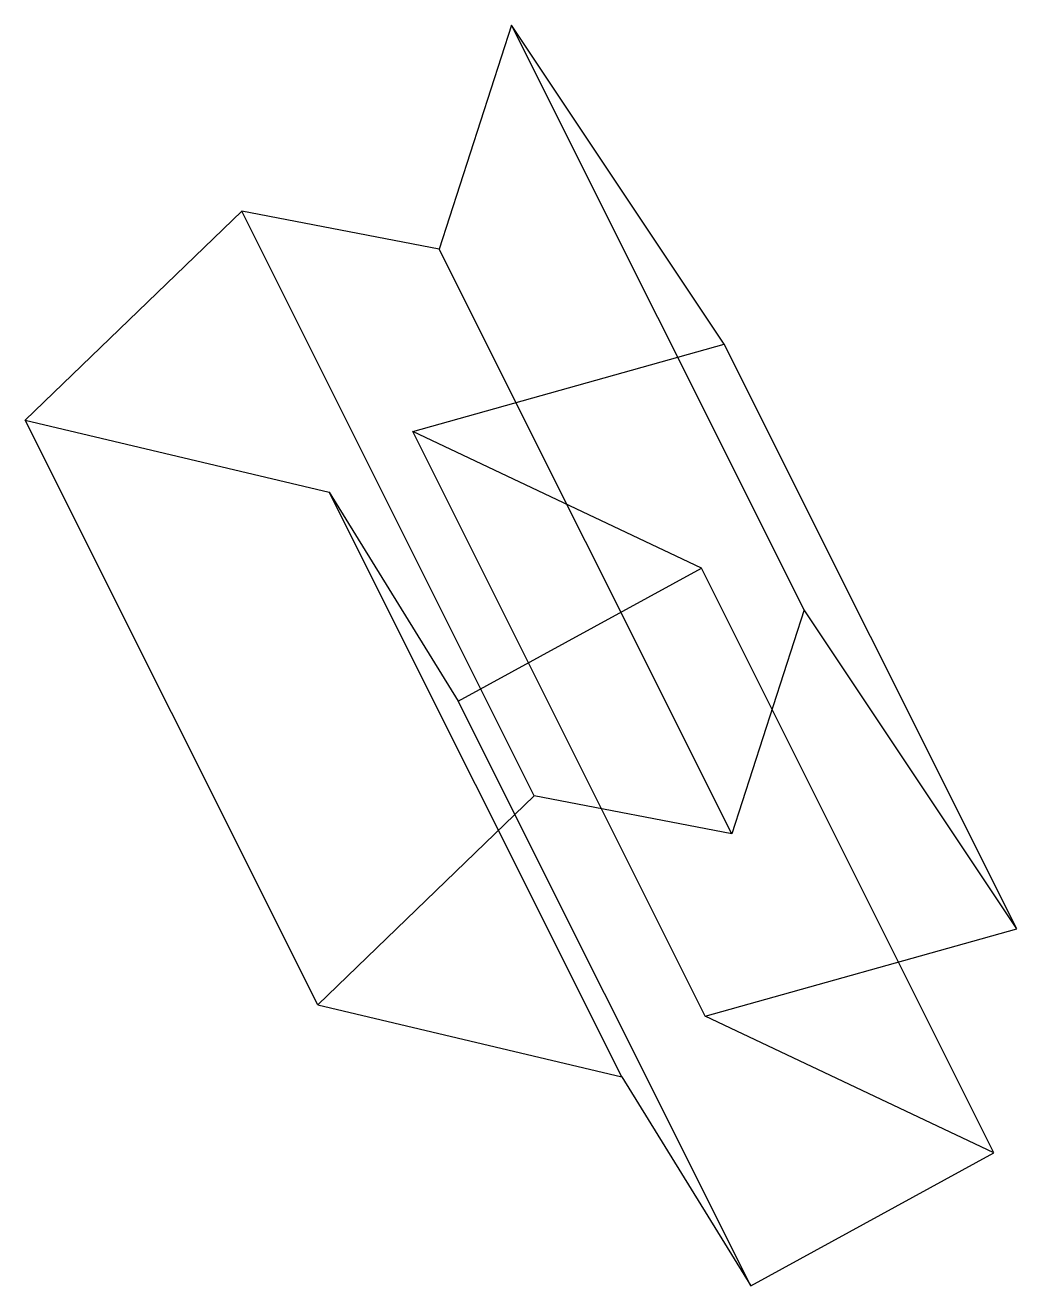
# Model space of a CAD drawing. Extents: x 204.7 to 245.2, y 212 to 263.4.
import ezdxf

# ---------------------------------------------------------------- set-up
doc = ezdxf.new("R2010")
doc.units = 0
doc.layers.get('0').update_dxf_attribs({"linetype": 'CONTINUOUS'})

msp = doc.modelspace()

# ---------------------------------------------------------------- linework, layer by layer
at = {"color": 7}
for p, q in [((224.570834, 263.422827), (221.623854, 254.278597)), ((233.256668, 250.403923), (224.570834, 263.422827)), ((236.513856, 239.554836), (224.570834, 263.422827)), ((213.558437, 255.828466), (204.717498, 247.304184)), ((221.623854, 254.278597), (213.558437, 255.828466)), ((225.501459, 231.960475), (213.558437, 255.828466)), ((233.566876, 230.410605), (221.623854, 254.278597)), ((220.538125, 246.839223), (233.256668, 250.403923)), ((245.19969, 226.535932), (233.256668, 250.403923)), ((204.717498, 247.304184), (217.125833, 244.359431)), ((216.66052, 223.436193), (204.717498, 247.304184)), ((232.326042, 241.259693), (220.538125, 246.839223)), ((232.481147, 222.971232), (220.538125, 246.839223)), ((217.125833, 244.359431), (222.399374, 235.835149)), ((229.068855, 220.49144), (217.125833, 244.359431)), ((222.399374, 235.835149), (232.326042, 241.259693)), ((244.269064, 217.391702), (232.326042, 241.259693)), ((236.513856, 239.554836), (233.566876, 230.410605)), ((245.19969, 226.535932), (236.513856, 239.554836)), ((234.342397, 211.967158), (222.399374, 235.835149)), ((225.501459, 231.960475), (216.66052, 223.436193)), ((233.566876, 230.410605), (225.501459, 231.960475)), ((232.481147, 222.971232), (245.19969, 226.535932)), ((216.66052, 223.436193), (229.068855, 220.49144)), ((244.269064, 217.391702), (232.481147, 222.971232)), ((229.068855, 220.49144), (234.342397, 211.967158)), ((234.342397, 211.967158), (244.269064, 217.391702))]:
    msp.add_line(p, q, dxfattribs=at)

doc.saveas('drawing.dxf')
